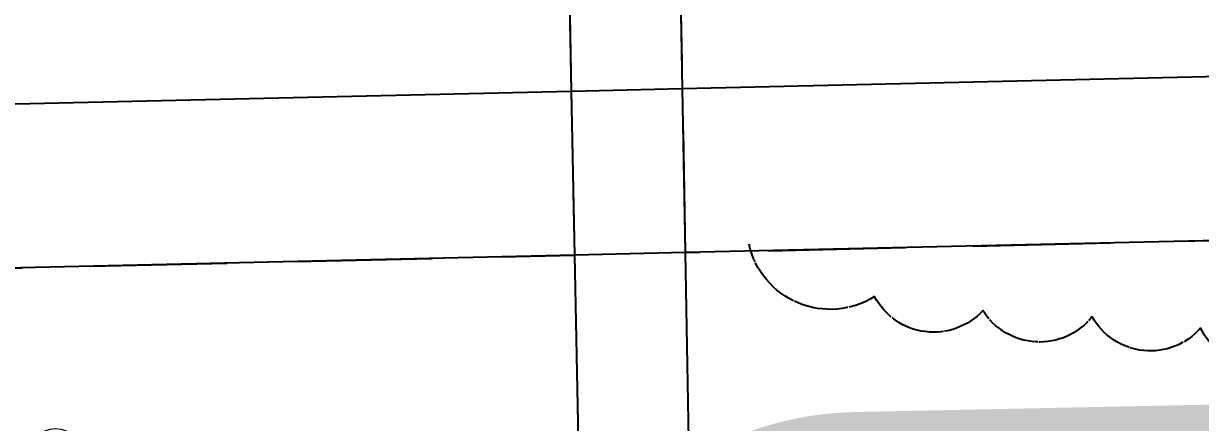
# Model space of a CAD drawing. Extents: x 601495 to 607119, y 5883555 to 5886722.
# Drawn here: x 604975.7 to 605083.3, y 5885803.1 to 5885839.6 of the extents above; entities that cross this region are included whole.
import ezdxf

# ---------------------------------------------------------------- set-up
doc = ezdxf.new("R2010")
doc.units = 0
doc.header["$LTSCALE"] = 5
doc.header["$PDMODE"] = 34
doc.header["$PDSIZE"] = 0.03
doc.linetypes.add('0', pattern=[1, 1, 0])
doc.linetypes.add('foc-ACCESSROAD', pattern=[3.75, 2.5, -1.25])
doc.layers.get('Defpoints').update_dxf_attribs({"color": 9})
for name, color, linetype in [('C-RW', 13, 'Continuous'), ('C-WS', 13, 'foc-ACCESSROAD'), ('F-RW', 190, 'Continuous'), ('P-BUFFER-H 30m', 51, 'Continuous'), ('P-TXT', 4, 'Continuous'), ('T-BUSH', 110, '0')]:
    doc.layers.add(name, color=color, linetype=linetype)
doc.layers.add('C-RW-T', color=13, linetype='Continuous', lineweight=9)
doc.layers.add('C-WS-T', color=13, linetype='Continuous', lineweight=9)
doc.styles.add('80CG', font='ARIALN.TTF', dxfattribs={"height": 10})
doc.dimstyles.new('Compass 5 000', dxfattribs={"dimscale": 5, "dimtxt": 9, "dimasz": 2, "dimexe": 0.2, "dimexo": 0.0625, "dimgap": 0.5, "dimtad": 0, "dimtih": 1, "dimtoh": 1, "dimzin": 0, "dimdsep": 46, "dimtxsty": '80CG', "dimcen": 0.1, "dimse1": 1, "dimse2": 1, "dimclrd": 256, "dimclrt": 256, "dimaunit": 1, "dimadec": 4, "dimazin": 0, "dimtfac": 0.06, "dimtofl": 0, "dimtmove": 0, "dimatfit": 1, "dimfxl": 0.2, "dimtolj": 1, "dimtzin": 0, "dimlwd": -1, "dimarcsym": 0})

# ---------------------------------------------------------------- blocks, each defined once
blk = doc.blocks.new('*D402')
at = {"layer": 'C-RW-T', "transparency": 16777216}
for p, q in [((605045.3366358103, 5885871.820041115), (605055.3347270581, 5885872.015416143)), ((605015.0953749614, 5885871.2290896), (605005.0972837135, 5885871.033714573))]:
    blk.add_line(p, q, dxfattribs=at)
for points in [[(605045.3040733057, 5885873.486389657), (605045.3691983148, 5885870.153692574), (605035.3385445626, 5885871.624666088)], [(605015.0628124567, 5885872.895438142), (605015.1279374659, 5885869.562741059), (605025.0934662091, 5885871.424464628)]]:
    blk.add_solid(points, dxfattribs=at)
at = {"layer": 'Defpoints', "color": 0, "transparency": 16777216}
for p in [(605024.1923800795, 5885917.536505935), (605034.437458433, 5885917.736707395), (605025.0934662091, 5885871.424464628)]:
    blk.add_point(p, dxfattribs=at)
at = {"layer": 'C-RW-T', "transparency": 16777216, "insert": (604966.0113355551, 5885871.033714573), "char_height": 10, "attachment_point": 5, "style": '80CG'}
blk.add_mtext('\\A1;InPlay\\P10.06 P/L R/W\\PPlan 4966 NY \\PPLA 2415', dxfattribs=at)
blk = doc.blocks.new('*D485')
at = {"layer": 'Defpoints', "color": 0, "transparency": 16777216}
for p in [(605117.055934424, 5885775.380660979), (605111.0924819997, 5885760.258401017), (605117.3700345464, 5885760.389934335)]:
    blk.add_point(p, dxfattribs=at)
at = {"layer": 'P-TXT', "transparency": 16777216}
for p, q in [((605109.1943173839, 5885850.850110028), (605099.1943173839, 5885850.850110028)), ((605110.568898239, 5885785.24693325), (605109.1943173839, 5885850.850110028)), ((605111.301965638, 5885750.260595427), (605111.5114492764, 5885740.262789837))]:
    blk.add_line(p, q, dxfattribs=at)
for points in [[(605112.2351991707, 5885785.281847189), (605108.9025973076, 5885785.21201931), (605110.7783818773, 5885775.249127661)], [(605112.9682665695, 5885750.295509366), (605109.6356647065, 5885750.225681487), (605111.0924819997, 5885760.258401017)]]:
    blk.add_solid(points, dxfattribs=at)
at = {"layer": 'P-TXT', "transparency": 16777216, "insert": (605083.2563910543, 5885850.850110028), "char_height": 10, "attachment_point": 5, "style": '80CG'}
blk.add_mtext('\\A1;15.00', dxfattribs=at)

msp = doc.modelspace()

# ---------------------------------------------------------------- hatches: boundary and pattern name
at = {"layer": 'P-BUFFER-H 30m'}
h = msp.add_hatch(color=256, dxfattribs=at)
h.dxf.hatch_style = 1
edge = h.paths.add_edge_path()
edge.add_line((606044.9676807413, 5885782.232051584), (605956.1102771461, 5885820.281031348))
edge.add_arc((605944.3060000009, 5885792.713999983), 29.988033900042, 66.81926039971115, 91.20034064016849)
edge.add_line((605943.677799755, 5885822.695453279), (605051.6797997551, 5885804.005453279))
edge.add_arc((605052.3079999998, 5885774.023999983), 29.9880339000234, 91.20034063794559, 181.2003406383949)
edge.add_line((605022.3265467056, 5885773.395799738), (605022.640646828, 5885758.405073091))
edge.add_arc((605052.6221001222, 5885759.033273338), 29.98803389991193, 181.2003406383949, 271.2003406383902)
edge.add_line((605053.2503003672, 5885729.051820043), (605935.532742891, 5885747.538250337))
edge.add_line((605935.532742891, 5885747.538250339), (606034.2536498483, 5885705.265691845))
edge.add_line((606034.2536498483, 5885705.265691844), (606046.7847578297, 5885699.899837623))
edge.add_line((606046.7847578297, 5885699.899837623), (606044.9676807413, 5885782.232051584))

# ---------------------------------------------------------------- linework, layer by layer
at = {"layer": 'C-RW'}
msp.add_lwpolyline([(605032.6051063992, 5886017.225799162), (605032.9272649409, 5886006.445336421), (605034.08473583, 5885937.258940547), (605035.9575316692, 5885833.604802851), (605036.2293582598, 5885818.598616435), (605036.723715413, 5885789.505715188), (605026.6980720421, 5885789.299769629), (605026.1303815368, 5885818.367243829), (605025.8370532328, 5885833.372258075), (605023.8115616689, 5885937.024447989), (605022.9013785897, 5886007.494301623), (605022.6109430465, 5886016.998922785)], dxfattribs=at)
at = {"layer": 'C-WS', "flags": 128}
msp.add_lwpolyline([(605032.6051063992, 5886017.225799162), (605032.9272649409, 5886006.445336421), (605034.0847511728, 5885937.258240312), (605035.9575316692, 5885833.604802851), (605036.2293582598, 5885818.598616435), (605098.5026066874, 5885820.02521812), (605099.2936650773, 5885785.500177783), (605099.5211686608, 5885775.557049122), (605100.5487401142, 5885730.696960638), (605100.7792353475, 5885720.633800365), (605239.6927951782, 5885723.827090702), (605429.7878068937, 5885728.196960253), (605442.5697234278, 5885728.47227336), (605449.7656410566, 5885728.627848879), (605654.4039514, 5885733.315741879), (605737.9481636473, 5885767.35751308), (605783.4973790718, 5885755.122224964), (605783.8562859907, 5885738.210258591), (605783.9413541857, 5885734.161311286), (605739.2393164715, 5885746.17058677), (605658.537372744, 5885713.273435421), (605240.1314868693, 5885703.689665796), (605101.2399646299, 5885700.508375328), (605101.4687756083, 5885690.505527818), (605101.7850324301, 5885676.728217114), (605042.3905112871, 5885675.366812978), (605032.400963781, 5885675.137935291), (605022.3379795696, 5885674.907469655), (605002.2124339617, 5885674.44651096), (604992.209522463, 5885674.217424347), (604979.8325092263, 5885673.933467967), (604979.512597924, 5885687.811176554), (604979.2840436965, 5885697.813926714), (604978.8276118446, 5885717.829750624), (604948.3392780869, 5885717.132691737), (604948.109075631, 5885727.194353539), (604947.7655930537, 5885742.196762955), (604947.422085946, 5885757.19476858), (604946.0625979276, 5885816.533379952), (605026.1303815368, 5885818.367243829), (605025.8370532328, 5885833.372258075), (605023.8115616689, 5885937.024447989), (605022.9013785897, 5886007.494301623), (605022.6109430465, 5886016.998922785)], dxfattribs=at)
at = {"layer": 'F-RW'}
for points in [[(604642.2728334557, 5885735.617844688), (604932.7615610544, 5885741.872526966), (604932.4181260652, 5885756.872134938), (604930.7144125256, 5885831.194323482), (605025.8370532328, 5885833.372258075), (605035.9575316692, 5885833.604802851), (605113.1626437872, 5885835.373804686), (605113.9550816134, 5885800.810061003), (605237.9647029691, 5885803.180404051)], [(605238.2954579501, 5885787.979182632), (605099.3035788856, 5885785.066891102), (605098.5026066874, 5885820.02521812), (605036.2293582598, 5885818.598616435), (605026.1303815368, 5885818.367243829), (604946.0625979276, 5885816.533379952), (604947.422085946, 5885757.19476858), (604947.7655930537, 5885742.196762955), (604948.109075631, 5885727.194353539), (604642.8082105735, 5885720.611728301)]]:
    msp.add_lwpolyline(points, dxfattribs=at)
at = {"layer": 'T-BUSH', "flags": 128}
msp.add_lwpolyline([(605103.0994175834, 5885808.529358364, -0.52056705), (605093.2282230151, 5885810.104083642, -0.52056705), (605083.3603911645, 5885811.699684612, -0.52056705), (605073.4320436332, 5885812.737594824, -0.52056705), (605063.4520450372, 5885813.303165274, -0.52056705), (605053.543363872, 5885814.58372733, -0.52056705), (605042.059647941, 5885819.373752466, -0.52056705)], format="xyb", dxfattribs=at)

# ---------------------------------------------------------------- dimensions: what is measured, and where the dimension line sits
at = {"layer": 'C-RW-T'}
dim = msp.add_linear_dim(base=(605025.0934662091, 5885871.424464628), p1=(605034.437458433, 5885917.736707395), p2=(605024.1923800795, 5885917.536505935), angle=181.11948767907413, text='InPlay\\P10.06 P/L R/W\\PPlan 4966 NY \\PPLA 2415', dimstyle='Compass 5 000', dxfattribs=at)
dim.commit()
dim.dimension.update_dxf_attribs({"geometry": '*D402', "text_midpoint": (604966.0113355551, 5885871.033714573), "dimtype": 161})
at = {"layer": 'P-TXT'}
dim = msp.add_linear_dim(base=(605111.0924819997, 5885760.258401017), p1=(605117.0559344242, 5885775.380660979), p2=(605117.3700345465, 5885760.389934335), angle=271.20034063791104, text='15.00', dimstyle='Compass 5 000', dxfattribs=at)
dim.commit()
dim.dimension.update_dxf_attribs({"geometry": '*D485', "text_midpoint": (605083.2563910543, 5885850.850110028), "dimtype": 161})

# ---------------------------------------------------------------- leaders
at = {"layer": 'C-WS-T', "path_type": 1}
msp.add_leader([(604978.6410617026, 5885799.986753081), (604891.6293619983, 5885825.588374232), (604891.2227605302, 5885834.934999714)], dimstyle='Compass 5 000', override={"dimasz": 1, "dimldrblk": 'DotBlank'}, dxfattribs=at)

doc.saveas('drawing.dxf')
